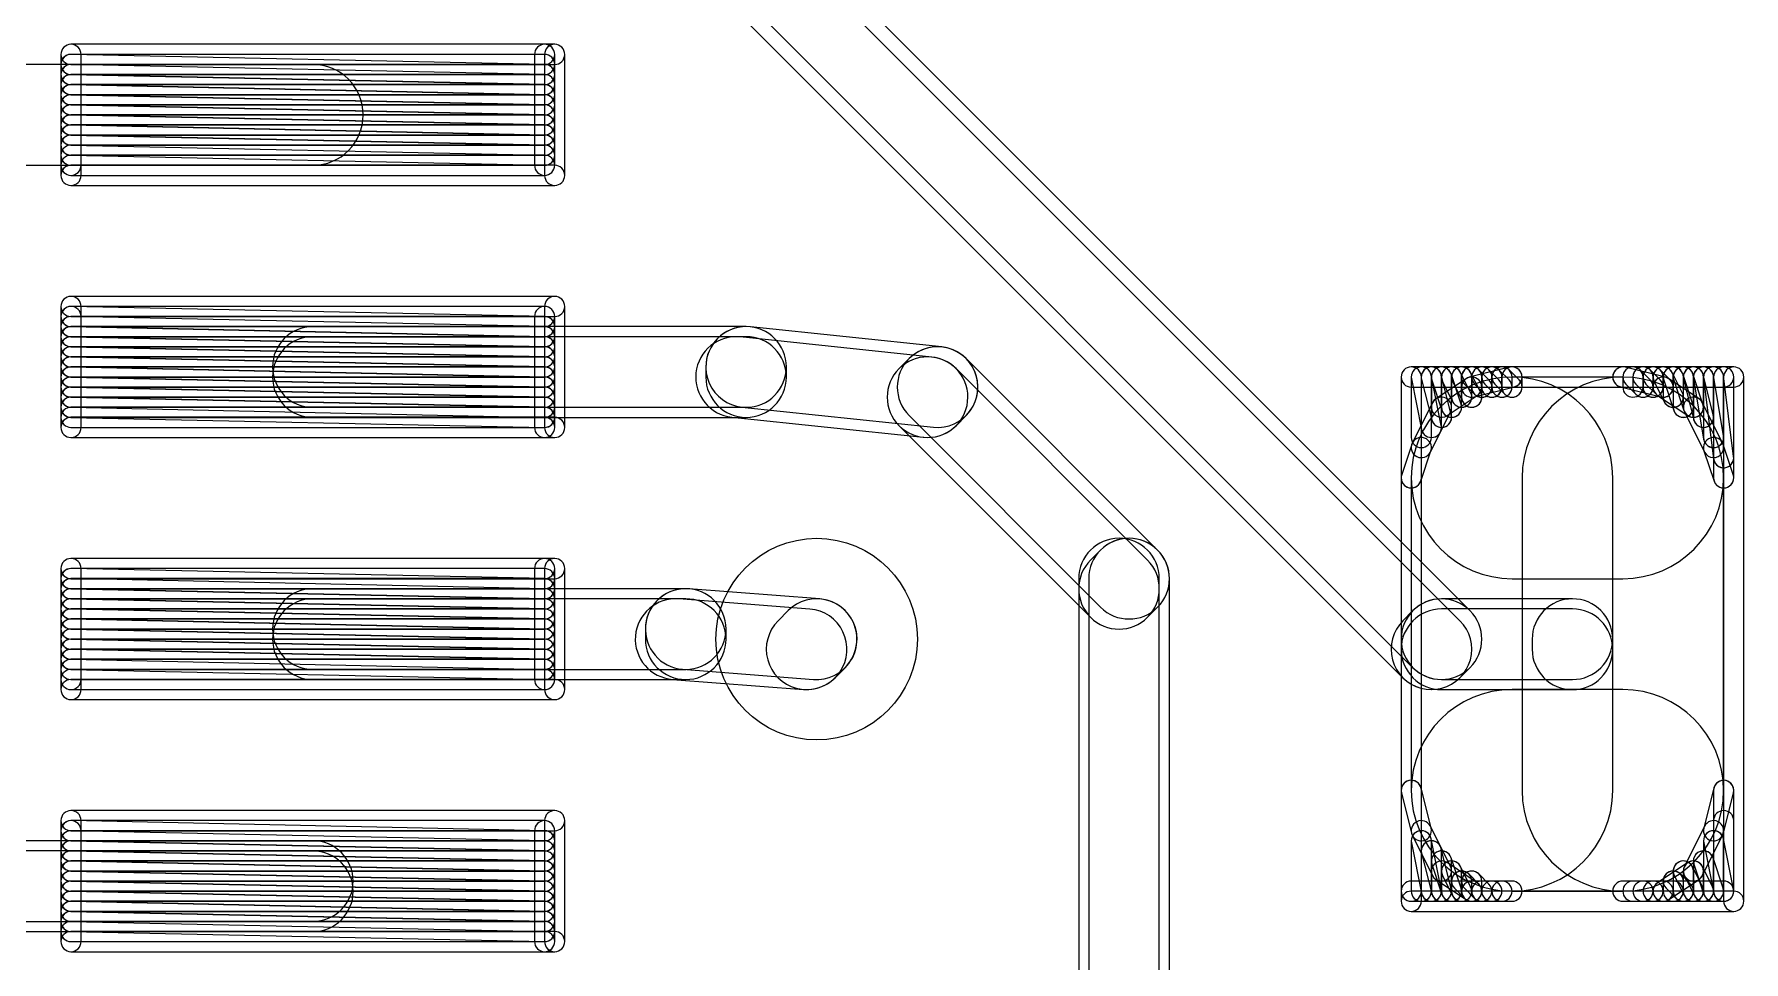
# Model space of a CAD drawing. Extents: x 2.7 to 76.1, y 3.1 to 47.6.
# Drawn here: x 13.598 to 17.907, y 13.046 to 15.383 of the extents above; entities that cross this region are included whole.
import ezdxf

# ---------------------------------------------------------------- set-up
doc = ezdxf.new("R2010")
doc.units = 0

msp = doc.modelspace()

# ---------------------------------------------------------------- linework, layer by layer
for points in [[(15.29514, 15.514215), (17.04774, 13.761615, 1), (17.191455, 13.90533), (15.438855, 15.65793, 1)], [(17.216855, 13.93073), (15.464255, 15.68333, 1), (15.32054, 15.539615), (17.07314, 13.787015, 1)], [(14.8844, 15.3575), (13.6906, 15.3575, 1), (13.6906, 15.30665), (14.8844, 15.30665, 1)], [(13.665175, 15.332075), (13.665175, 15.052675, 1), (13.716025, 15.052675), (13.716025, 15.332075, 1)], [(14.9098, 15.3575), (13.6906, 15.3575, 1), (13.6906, 15.30665), (14.9098, 15.30665, 1)], [(13.665175, 15.332075), (13.665175, 15.027275, 1), (13.716025, 15.027275), (13.716025, 15.332075, 1)], [(14.909825, 15.052675), (14.909825, 15.332075, 1), (14.858975, 15.332075), (14.858975, 15.052675, 1)], [(14.935225, 15.027275), (14.935225, 15.332075, 1), (14.884375, 15.332075), (14.884375, 15.027275, 1)], [(14.3002, 15.3067), (13.1826, 15.3067, 1), (13.1826, 15.05265), (14.3002, 15.05265, 1)], [(14.88494, 15.30669), (13.69114, 15.33209, 1), (13.690055, 15.281255), (14.883855, 15.255855, 1)], [(14.88494, 15.28129), (13.69114, 15.30669, 1), (13.690055, 15.255855), (14.883855, 15.230455, 1)], [(13.6906, 15.28125), (14.8844, 15.28125, 1), (14.8844, 15.3321), (13.6906, 15.3321, 1)], [(13.6906, 15.25585), (14.8844, 15.25585, 1), (14.8844, 15.3067), (13.6906, 15.3067, 1)], [(14.88494, 15.25589), (13.69114, 15.28129, 1), (13.690055, 15.230455), (14.883855, 15.205055, 1)], [(14.88494, 15.23049), (13.69114, 15.25589, 1), (13.690055, 15.205055), (14.883855, 15.179655, 1)], [(13.6906, 15.23045), (14.8844, 15.23045, 1), (14.8844, 15.2813), (13.6906, 15.2813, 1)], [(13.6906, 15.20505), (14.8844, 15.20505, 1), (14.8844, 15.2559), (13.6906, 15.2559, 1)], [(14.8844, 15.2559), (13.6906, 15.2559, 1), (13.6906, 15.20505), (14.8844, 15.20505, 1)], [(13.6906, 15.20505), (14.8844, 15.20505, 1), (14.8844, 15.2559), (13.6906, 15.2559, 1)], [(14.88494, 15.20509), (13.69114, 15.23049, 1), (13.690055, 15.179655), (14.883855, 15.154255, 1)], [(13.6906, 15.17965), (14.8844, 15.17965, 1), (14.8844, 15.2305), (13.6906, 15.2305, 1)], [(14.88494, 15.17969), (13.69114, 15.20509, 1), (13.690055, 15.154255), (14.883855, 15.128855, 1)], [(14.88494, 15.15429), (13.69114, 15.17969, 1), (13.690055, 15.128855), (14.883855, 15.103455, 1)], [(13.6906, 15.15425), (14.8844, 15.15425, 1), (14.8844, 15.2051), (13.6906, 15.2051, 1)], [(13.6906, 15.12885), (14.8844, 15.12885, 1), (14.8844, 15.1797), (13.6906, 15.1797, 1)], [(14.88494, 15.12889), (13.69114, 15.15429, 1), (13.690055, 15.103455), (14.883855, 15.078055, 1)], [(14.88494, 15.10349), (13.69114, 15.12889, 1), (13.690055, 15.078055), (14.883855, 15.052655, 1)], [(13.6906, 15.10345), (14.8844, 15.10345, 1), (14.8844, 15.1543), (13.6906, 15.1543, 1)], [(13.6906, 15.07805), (14.8844, 15.07805, 1), (14.8844, 15.1289), (13.6906, 15.1289, 1)], [(13.6906, 15.05265), (14.8844, 15.05265, 1), (14.8844, 15.1035), (13.6906, 15.1035, 1)], [(13.6906, 15.02725), (14.8844, 15.02725, 1), (14.8844, 15.0781), (13.6906, 15.0781, 1)], [(13.6906, 15.00185), (14.9098, 15.00185, 1), (14.9098, 15.0527), (13.6906, 15.0527, 1)], [(14.88494, 14.67169), (13.69114, 14.69709, 1), (13.690055, 14.646255), (14.883855, 14.620855, 1)], [(14.9098, 14.7225), (13.6906, 14.7225, 1), (13.6906, 14.67165), (14.9098, 14.67165, 1)], [(13.665175, 14.697075), (13.665175, 14.392275, 1), (13.716025, 14.392275), (13.716025, 14.697075, 1)], [(13.6906, 14.64625), (14.8844, 14.64625, 1), (14.8844, 14.6971), (13.6906, 14.6971, 1)], [(14.8844, 14.6971), (13.6906, 14.6971, 1), (13.6906, 14.64625), (14.8844, 14.64625, 1)], [(13.665175, 14.671675), (13.665175, 14.392275, 1), (13.716025, 14.392275), (13.716025, 14.671675, 1)], [(14.909825, 14.392275), (14.909825, 14.671675, 1), (14.858975, 14.671675), (14.858975, 14.392275, 1)], [(14.935225, 14.392275), (14.935225, 14.697075, 1), (14.884375, 14.697075), (14.884375, 14.392275, 1)], [(14.88494, 14.64629), (13.69114, 14.67169, 1), (13.690055, 14.620855), (14.883855, 14.595455, 1)], [(13.6906, 14.62085), (14.8844, 14.62085, 1), (14.8844, 14.6717), (13.6906, 14.6717, 1)], [(14.88494, 14.62089), (13.69114, 14.64629, 1), (13.690055, 14.595455), (14.883855, 14.570055, 1)], [(14.88494, 14.59549), (13.69114, 14.62089, 1), (13.690055, 14.570055), (14.883855, 14.544655, 1)], [(13.6906, 14.59545), (14.8844, 14.59545, 1), (14.8844, 14.6463), (13.6906, 14.6463, 1)], [(13.6906, 14.57005), (14.8844, 14.57005, 1), (14.8844, 14.6209), (13.6906, 14.6209, 1)], [(15.3924, 14.6463), (14.3002, 14.6463, 1), (14.3002, 14.44305), (15.3924, 14.44305, 1)], [(14.3002, 14.41765), (15.3924, 14.41765, 1), (15.3924, 14.6209), (14.3002, 14.6209, 1)], [(15.35636, 14.418205), (15.83896, 14.367405, 1), (15.860235, 14.56954), (15.377635, 14.62034, 1)], [(15.885635, 14.59494), (15.403035, 14.64574, 1), (15.38176, 14.443605), (15.86436, 14.392805, 1)], [(15.494025, 14.519275), (15.494025, 14.544675, 1), (15.290775, 14.544675), (15.290775, 14.519275, 1)], [(14.88494, 14.57009), (13.69114, 14.59549, 1), (13.690055, 14.544655), (14.883855, 14.519255, 1)], [(14.88494, 14.54469), (13.69114, 14.57009, 1), (13.690055, 14.519255), (14.883855, 14.493855, 1)], [(13.6906, 14.54465), (14.8844, 14.54465, 1), (14.8844, 14.5955), (13.6906, 14.5955, 1)], [(13.6906, 14.51925), (14.8844, 14.51925, 1), (14.8844, 14.5701), (13.6906, 14.5701, 1)], [(15.921455, 14.396615), (15.946855, 14.422015, 1), (15.80314, 14.56573), (15.77774, 14.54033, 1)], [(15.77774, 14.396615), (16.26034, 13.914015, 1), (16.404055, 14.05773), (15.921455, 14.54033, 1)], [(16.429455, 14.08313), (15.946855, 14.56573, 1), (15.80314, 14.422015), (16.28574, 13.939415, 1)], [(14.88494, 14.51929), (13.69114, 14.54469, 1), (13.690055, 14.493855), (14.883855, 14.468455, 1)], [(13.6906, 14.49385), (14.8844, 14.49385, 1), (14.8844, 14.5447), (13.6906, 14.5447, 1)], [(17.3228, 14.5447), (17.0688, 14.5447, 1), (17.0688, 14.49385), (17.3228, 14.49385, 1)], [(17.043375, 14.519275), (17.043375, 14.265275, 1), (17.094225, 14.265275), (17.094225, 14.519275, 1)], [(17.8816, 14.5447), (17.0688, 14.5447, 1), (17.0688, 14.49385), (17.8816, 14.49385, 1)], [(17.043375, 14.519275), (17.043375, 13.198475, 1), (17.094225, 13.198475), (17.094225, 14.519275, 1)], [(17.069265, 14.514285), (17.094665, 14.387285, 1), (17.14453, 14.39726), (17.11913, 14.52426, 1)], [(17.119625, 14.366875), (17.119625, 14.519275, 1), (17.068775, 14.519275), (17.068775, 14.366875, 1)], [(17.09493, 14.513105), (17.12033, 14.411505, 1), (17.169665, 14.42384), (17.144265, 14.52544, 1)], [(17.145025, 14.392275), (17.145025, 14.519275, 1), (17.094175, 14.519275), (17.094175, 14.392275, 1)], [(17.120875, 14.51123), (17.146275, 14.43503, 1), (17.19452, 14.451115), (17.16912, 14.527315, 1)], [(17.170425, 14.417675), (17.170425, 14.519275, 1), (17.119575, 14.519275), (17.119575, 14.417675, 1)], [(17.147655, 14.5079), (17.173055, 14.4571, 1), (17.21854, 14.479845), (17.19314, 14.530645, 1)], [(17.195825, 14.443075), (17.195825, 14.519275, 1), (17.144975, 14.519275), (17.144975, 14.443075, 1)], [(17.173055, 14.5079), (17.198455, 14.4571, 1), (17.24394, 14.479845), (17.21854, 14.530645, 1)], [(17.221225, 14.468475), (17.221225, 14.519275, 1), (17.170375, 14.519275), (17.170375, 14.468475, 1)], [(17.227365, 14.469205), (17.328965, 14.494605, 1), (17.31663, 14.54394), (17.21503, 14.51854, 1)], [(17.20322, 14.501295), (17.22862, 14.475895, 1), (17.264575, 14.51185), (17.239175, 14.53725, 1)], [(17.246625, 14.468475), (17.246625, 14.519275, 1), (17.195775, 14.519275), (17.195775, 14.468475, 1)], [(17.22862, 14.501295), (17.25402, 14.475895, 1), (17.289975, 14.51185), (17.264575, 14.53725, 1)], [(17.272025, 14.493875), (17.272025, 14.519275, 1), (17.221175, 14.519275), (17.221175, 14.493875, 1)], [(17.25402, 14.501295), (17.27942, 14.475895, 1), (17.315375, 14.51185), (17.289975, 14.53725, 1)], [(17.297425, 14.493875), (17.297425, 14.519275, 1), (17.246575, 14.519275), (17.246575, 14.493875, 1)], [(17.27942, 14.501295), (17.30482, 14.475895, 1), (17.340775, 14.51185), (17.315375, 14.53725, 1)], [(17.322825, 14.493875), (17.322825, 14.519275, 1), (17.271975, 14.519275), (17.271975, 14.493875, 1)], [(17.348225, 14.493875), (17.348225, 14.519275, 1), (17.297375, 14.519275), (17.297375, 14.493875, 1)], [(17.59603, 14.494605), (17.69763, 14.469205, 1), (17.709965, 14.51854), (17.608365, 14.54394, 1)], [(17.8562, 14.5447), (17.6022, 14.5447, 1), (17.6022, 14.49385), (17.8562, 14.49385, 1)], [(17.60962, 14.501295), (17.63502, 14.475895, 1), (17.670975, 14.51185), (17.645575, 14.53725, 1)], [(17.653025, 14.493875), (17.653025, 14.519275, 1), (17.602175, 14.519275), (17.602175, 14.493875, 1)], [(17.63502, 14.501295), (17.66042, 14.475895, 1), (17.696375, 14.51185), (17.670975, 14.53725, 1)], [(17.678425, 14.493875), (17.678425, 14.519275, 1), (17.627575, 14.519275), (17.627575, 14.493875, 1)], [(17.66042, 14.501295), (17.68582, 14.475895, 1), (17.721775, 14.51185), (17.696375, 14.53725, 1)], [(17.703825, 14.493875), (17.703825, 14.519275, 1), (17.652975, 14.519275), (17.652975, 14.493875, 1)], [(17.681055, 14.5079), (17.706455, 14.4571, 1), (17.75194, 14.479845), (17.72654, 14.530645, 1)], [(17.729225, 14.493875), (17.729225, 14.519275, 1), (17.678375, 14.519275), (17.678375, 14.493875, 1)], [(17.705075, 14.51123), (17.730475, 14.43503, 1), (17.77872, 14.451115), (17.75332, 14.527315, 1)], [(17.754625, 14.468475), (17.754625, 14.519275, 1), (17.703775, 14.519275), (17.703775, 14.468475, 1)], [(17.730475, 14.51123), (17.755875, 14.43503, 1), (17.80412, 14.451115), (17.77872, 14.527315, 1)], [(17.780025, 14.443075), (17.780025, 14.519275, 1), (17.729175, 14.519275), (17.729175, 14.443075, 1)], [(17.75533, 14.513105), (17.78073, 14.411505, 1), (17.830065, 14.42384), (17.804665, 14.52544, 1)], [(17.805425, 14.443075), (17.805425, 14.519275, 1), (17.754575, 14.519275), (17.754575, 14.443075, 1)], [(17.78032, 14.515095), (17.80572, 14.362695, 1), (17.855875, 14.37105), (17.830475, 14.52345, 1)], [(17.830825, 14.417675), (17.830825, 14.519275, 1), (17.779975, 14.519275), (17.779975, 14.417675, 1)], [(17.80557, 14.51612), (17.83097, 14.31292, 1), (17.881425, 14.319225), (17.856025, 14.522425, 1)], [(17.856225, 14.366875), (17.856225, 14.519275, 1), (17.805375, 14.519275), (17.805375, 14.366875, 1)], [(17.881625, 14.316075), (17.881625, 14.519275, 1), (17.830775, 14.519275), (17.830775, 14.316075, 1)], [(17.881625, 14.265275), (17.881625, 14.519275, 1), (17.830775, 14.519275), (17.830775, 14.265275, 1)], [(17.907025, 13.198475), (17.907025, 14.519275, 1), (17.856175, 14.519275), (17.856175, 13.198475, 1)], [(14.88494, 14.49389), (13.69114, 14.51929, 1), (13.690055, 14.468455), (14.883855, 14.443055, 1)], [(14.88494, 14.46849), (13.69114, 14.49389, 1), (13.690055, 14.443055), (14.883855, 14.417655, 1)], [(13.6906, 14.46845), (14.8844, 14.46845, 1), (14.8844, 14.5193), (13.6906, 14.5193, 1)], [(13.6906, 14.44305), (14.8844, 14.44305, 1), (14.8844, 14.4939), (13.6906, 14.4939, 1)], [(17.6022, 14.5193), (17.3228, 14.5193, 1), (17.3228, 14.01125), (17.6022, 14.01125, 1)], [(17.068775, 14.265275), (17.068775, 13.477875, 1), (17.576825, 13.477875), (17.576825, 14.265275, 1)], [(17.1591, 14.42192), (17.2353, 14.47272, 1), (17.207095, 14.515025), (17.130895, 14.464225, 1)], [(17.856225, 13.477875), (17.856225, 14.265275, 1), (17.348175, 14.265275), (17.348175, 13.477875, 1)], [(17.689695, 14.47272), (17.765895, 14.42192, 1), (17.7941, 14.464225), (17.7179, 14.515025, 1)], [(14.88494, 14.44309), (13.69114, 14.46849, 1), (13.690055, 14.417655), (14.883855, 14.392255, 1)], [(13.6906, 14.41765), (14.8844, 14.41765, 1), (14.8844, 14.4685), (13.6906, 14.4685, 1)], [(13.6906, 14.39225), (14.8844, 14.39225, 1), (14.8844, 14.4431), (13.6906, 14.4431, 1)], [(17.11694, 14.3301), (17.16774, 14.4317, 1), (17.122255, 14.454445), (17.071455, 14.352845, 1)], [(17.757255, 14.4317), (17.808055, 14.3301, 1), (17.85354, 14.352845), (17.80274, 14.454445, 1)], [(13.6906, 14.36685), (14.8844, 14.36685, 1), (14.8844, 14.4177), (13.6906, 14.4177, 1)], [(13.6906, 14.36685), (14.9098, 14.36685, 1), (14.9098, 14.4177), (13.6906, 14.4177, 1)], [(17.09292, 14.25723), (17.11832, 14.33343, 1), (17.070075, 14.349515), (17.044675, 14.273315, 1)], [(17.806675, 14.33343), (17.832075, 14.25723, 1), (17.88032, 14.273315), (17.85492, 14.349515, 1)], [(16.230575, 14.011275), (16.230575, 11.801475, 1), (16.433825, 11.801475), (16.433825, 14.011275, 1)], [(16.404055, 13.914015), (16.429455, 13.939415, 1), (16.28574, 14.08313), (16.26034, 14.05773, 1)], [(16.459225, 11.801475), (16.459225, 14.011275, 1), (16.255975, 14.011275), (16.255975, 11.801475, 1)], [(14.8844, 14.0621), (13.6906, 14.0621, 1), (13.6906, 14.01125), (14.8844, 14.01125, 1)], [(13.665175, 14.036675), (13.665175, 13.757275, 1), (13.716025, 13.757275), (13.716025, 14.036675, 1)], [(14.9098, 14.0621), (13.6906, 14.0621, 1), (13.6906, 14.01125), (14.9098, 14.01125, 1)], [(13.665175, 14.036675), (13.665175, 13.731875, 1), (13.716025, 13.731875), (13.716025, 14.036675, 1)], [(14.909825, 13.757275), (14.909825, 14.036675, 1), (14.858975, 14.036675), (14.858975, 13.757275, 1)], [(14.935225, 13.731875), (14.935225, 14.036675, 1), (14.884375, 14.036675), (14.884375, 13.731875, 1)], [(14.88494, 14.01129), (13.69114, 14.03669, 1), (13.690055, 13.985855), (14.883855, 13.960455, 1)], [(14.88494, 13.98589), (13.69114, 14.01129, 1), (13.690055, 13.960455), (14.883855, 13.935055, 1)], [(13.6906, 13.98585), (14.8844, 13.98585, 1), (14.8844, 14.0367), (13.6906, 14.0367, 1)], [(13.6906, 13.96045), (14.8844, 13.96045, 1), (14.8844, 14.0113), (13.6906, 14.0113, 1)], [(14.88494, 13.96049), (13.69114, 13.98589, 1), (13.690055, 13.935055), (14.883855, 13.909655, 1)], [(13.6906, 13.93505), (14.8844, 13.93505, 1), (14.8844, 13.9859), (13.6906, 13.9859, 1)], [(15.24, 13.9859), (14.3002, 13.9859, 1), (14.3002, 13.78265), (15.24, 13.78265, 1)], [(15.57799, 13.9602), (15.24779, 13.9856, 1), (15.232205, 13.782945), (15.562405, 13.757545, 1)], [(15.341625, 13.858875), (15.341625, 13.884275, 1), (15.138375, 13.884275), (15.138375, 13.858875, 1)], [(14.88494, 13.93509), (13.69114, 13.96049, 1), (13.690055, 13.909655), (14.883855, 13.884255, 1)], [(14.88494, 13.90969), (13.69114, 13.93509, 1), (13.690055, 13.884255), (14.883855, 13.858855, 1)], [(13.6906, 13.90965), (14.8844, 13.90965, 1), (14.8844, 13.9605), (13.6906, 13.9605, 1)], [(13.6906, 13.88425), (14.8844, 13.88425, 1), (14.8844, 13.9351), (13.6906, 13.9351, 1)], [(14.3002, 13.75725), (15.24, 13.75725, 1), (15.24, 13.9605), (14.3002, 13.9605, 1)], [(15.206805, 13.757545), (15.537005, 13.732145, 1), (15.55259, 13.9348), (15.22239, 13.9602, 1)], [(15.616655, 13.761615), (15.642055, 13.787015, 1), (15.49834, 13.93073), (15.47294, 13.90533, 1)], [(17.191455, 13.761615), (17.216855, 13.787015, 1), (17.07314, 13.93073), (17.04774, 13.90533, 1)], [(17.4752, 13.9605), (17.145, 13.9605, 1), (17.145, 13.75725), (17.4752, 13.75725, 1)], [(17.145, 13.73185), (17.4752, 13.73185, 1), (17.4752, 13.9351), (17.145, 13.9351, 1)], [(17.576825, 13.833475), (17.576825, 13.858875, 1), (17.373575, 13.858875), (17.373575, 13.833475, 1)], [(14.88494, 13.88429), (13.69114, 13.90969, 1), (13.690055, 13.858855), (14.883855, 13.833455, 1)], [(14.88494, 13.85889), (13.69114, 13.88429, 1), (13.690055, 13.833455), (14.883855, 13.808055, 1)], [(13.6906, 13.85885), (14.8844, 13.85885, 1), (14.8844, 13.9097), (13.6906, 13.9097, 1)], [(13.6906, 13.83345), (14.8844, 13.83345, 1), (14.8844, 13.8843), (13.6906, 13.8843, 1)], [(14.8844, 13.8843), (13.6906, 13.8843, 1), (13.6906, 13.83345), (14.8844, 13.83345, 1)], [(13.6906, 13.83345), (14.8844, 13.83345, 1), (14.8844, 13.8843), (13.6906, 13.8843, 1)], [(14.88494, 13.83349), (13.69114, 13.85889, 1), (13.690055, 13.808055), (14.883855, 13.782655, 1)], [(14.88494, 13.80809), (13.69114, 13.83349, 1), (13.690055, 13.782655), (14.883855, 13.757255, 1)], [(13.6906, 13.80805), (14.8844, 13.80805, 1), (14.8844, 13.8589), (13.6906, 13.8589, 1)], [(13.6906, 13.78265), (14.8844, 13.78265, 1), (14.8844, 13.8335), (13.6906, 13.8335, 1)], [(13.6906, 13.75725), (14.8844, 13.75725, 1), (14.8844, 13.8081), (13.6906, 13.8081, 1)], [(13.6906, 13.73185), (14.8844, 13.73185, 1), (14.8844, 13.7827), (13.6906, 13.7827, 1)], [(13.6906, 13.70645), (14.9098, 13.70645, 1), (14.9098, 13.7573), (13.6906, 13.7573, 1)], [(17.3228, 13.22385), (17.6022, 13.22385, 1), (17.6022, 13.7319), (17.3228, 13.7319, 1)], [(17.118865, 13.38244), (17.093465, 13.48404, 1), (17.04413, 13.471705), (17.06953, 13.370105, 1)], [(17.043375, 13.477875), (17.043375, 13.223875, 1), (17.094225, 13.223875), (17.094225, 13.477875, 1)], [(17.83153, 13.48404), (17.80613, 13.38244, 1), (17.855465, 13.370105), (17.880865, 13.471705, 1)], [(17.881625, 13.223875), (17.881625, 13.477875, 1), (17.830775, 13.477875), (17.830775, 13.223875, 1)], [(14.88494, 13.37629), (13.69114, 13.40169, 1), (13.690055, 13.350855), (14.883855, 13.325455, 1)], [(14.9098, 13.4271), (13.6906, 13.4271, 1), (13.6906, 13.37625), (14.9098, 13.37625, 1)], [(13.665175, 13.401675), (13.665175, 13.096875, 1), (13.716025, 13.096875), (13.716025, 13.401675, 1)], [(13.6906, 13.35085), (14.8844, 13.35085, 1), (14.8844, 13.4017), (13.6906, 13.4017, 1)], [(14.8844, 13.4017), (13.6906, 13.4017, 1), (13.6906, 13.35085), (14.8844, 13.35085, 1)], [(13.665175, 13.376275), (13.665175, 13.096875, 1), (13.716025, 13.096875), (13.716025, 13.376275, 1)], [(14.909825, 13.096875), (14.909825, 13.376275, 1), (14.858975, 13.376275), (14.858975, 13.096875, 1)], [(14.935225, 13.096875), (14.935225, 13.401675, 1), (14.884375, 13.401675), (14.884375, 13.096875, 1)], [(17.16774, 13.286045), (17.11694, 13.387645, 1), (17.071455, 13.3649), (17.122255, 13.2633, 1)], [(17.808055, 13.387645), (17.757255, 13.286045, 1), (17.80274, 13.2633), (17.85354, 13.3649, 1)], [(17.881625, 13.223875), (17.881625, 13.401675, 1), (17.830775, 13.401675), (17.830775, 13.223875, 1)], [(14.88494, 13.35089), (13.69114, 13.37629, 1), (13.690055, 13.325455), (14.883855, 13.300055, 1)], [(13.6906, 13.32545), (14.8844, 13.32545, 1), (14.8844, 13.3763), (13.6906, 13.3763, 1)], [(17.069265, 13.345885), (17.094665, 13.218885, 1), (17.14453, 13.22886), (17.11913, 13.35586, 1)], [(17.119625, 13.223875), (17.119625, 13.350875, 1), (17.068775, 13.350875), (17.068775, 13.223875, 1)], [(17.805865, 13.345885), (17.831265, 13.218885, 1), (17.88113, 13.22886), (17.85573, 13.35586, 1)], [(17.856225, 13.223875), (17.856225, 13.350875, 1), (17.805375, 13.350875), (17.805375, 13.223875, 1)], [(14.3002, 13.3509), (13.335, 13.3509, 1), (13.335, 13.14765), (14.3002, 13.14765, 1)], [(13.335, 13.12225), (14.3002, 13.12225, 1), (14.3002, 13.3255), (13.335, 13.3255, 1)], [(14.88494, 13.32549), (13.69114, 13.35089, 1), (13.690055, 13.300055), (14.883855, 13.274655, 1)], [(14.88494, 13.30009), (13.69114, 13.32549, 1), (13.690055, 13.274655), (14.883855, 13.249255, 1)], [(13.6906, 13.30005), (14.8844, 13.30005, 1), (14.8844, 13.3509), (13.6906, 13.3509, 1)], [(13.6906, 13.27465), (14.8844, 13.27465, 1), (14.8844, 13.3255), (13.6906, 13.3255, 1)], [(17.09493, 13.319305), (17.12033, 13.217705, 1), (17.169665, 13.23004), (17.144265, 13.33164, 1)], [(17.145025, 13.223875), (17.145025, 13.325475, 1), (17.094175, 13.325475), (17.094175, 13.223875, 1)], [(17.120875, 13.29203), (17.146275, 13.21583, 1), (17.19452, 13.231915), (17.16912, 13.308115, 1)], [(17.170425, 13.223875), (17.170425, 13.300075, 1), (17.119575, 13.300075), (17.119575, 13.223875, 1)], [(17.781275, 13.29203), (17.806675, 13.21583, 1), (17.85492, 13.231915), (17.82952, 13.308115, 1)], [(17.830825, 13.223875), (17.830825, 13.300075, 1), (17.779975, 13.300075), (17.779975, 13.223875, 1)], [(14.88494, 13.27469), (13.69114, 13.30009, 1), (13.690055, 13.249255), (14.883855, 13.223855, 1)], [(14.88494, 13.24929), (13.69114, 13.27469, 1), (13.690055, 13.223855), (14.883855, 13.198455, 1)], [(13.6906, 13.24925), (14.8844, 13.24925, 1), (14.8844, 13.3001), (13.6906, 13.3001, 1)], [(13.6906, 13.22385), (14.8844, 13.22385, 1), (14.8844, 13.2747), (13.6906, 13.2747, 1)], [(17.2353, 13.245025), (17.1591, 13.295825, 1), (17.130895, 13.25352), (17.207095, 13.20272, 1)], [(17.147655, 13.2633), (17.173055, 13.2125, 1), (17.21854, 13.235245), (17.19314, 13.286045, 1)], [(17.195825, 13.223875), (17.195825, 13.274675, 1), (17.144975, 13.274675), (17.144975, 13.223875, 1)], [(17.17782, 13.231295), (17.20322, 13.205895, 1), (17.239175, 13.24185), (17.213775, 13.26725, 1)], [(17.221225, 13.223875), (17.221225, 13.249275, 1), (17.170375, 13.249275), (17.170375, 13.223875, 1)], [(17.20322, 13.231295), (17.22862, 13.205895, 1), (17.264575, 13.24185), (17.239175, 13.26725, 1)], [(17.246625, 13.223875), (17.246625, 13.249275, 1), (17.195775, 13.249275), (17.195775, 13.223875, 1)], [(17.765895, 13.295825), (17.689695, 13.245025, 1), (17.7179, 13.20272), (17.7941, 13.25352, 1)], [(17.71122, 13.231295), (17.73662, 13.205895, 1), (17.772575, 13.24185), (17.747175, 13.26725, 1)], [(17.754625, 13.223875), (17.754625, 13.249275, 1), (17.703775, 13.249275), (17.703775, 13.223875, 1)], [(17.731855, 13.2633), (17.757255, 13.2125, 1), (17.80274, 13.235245), (17.77734, 13.286045, 1)], [(17.780025, 13.223875), (17.780025, 13.274675, 1), (17.729175, 13.274675), (17.729175, 13.223875, 1)], [(17.757255, 13.2633), (17.782655, 13.2125, 1), (17.82814, 13.235245), (17.80274, 13.286045, 1)], [(17.805425, 13.223875), (17.805425, 13.274675, 1), (17.754575, 13.274675), (17.754575, 13.223875, 1)], [(14.88494, 13.22389), (13.69114, 13.24929, 1), (13.690055, 13.198455), (14.883855, 13.173055, 1)], [(13.6906, 13.19845), (14.8844, 13.19845, 1), (14.8844, 13.2493), (13.6906, 13.2493, 1)], [(17.0688, 13.19845), (17.3228, 13.19845, 1), (17.3228, 13.2493), (17.0688, 13.2493, 1)], [(17.3228, 13.2493), (17.2212, 13.2493, 1), (17.2212, 13.19845), (17.3228, 13.19845, 1)], [(17.2466, 13.19845), (17.272, 13.19845, 1), (17.272, 13.2493), (17.2466, 13.2493, 1)], [(17.272, 13.19845), (17.2974, 13.19845, 1), (17.2974, 13.2493), (17.272, 13.2493, 1)], [(17.2974, 13.19845), (17.3228, 13.19845, 1), (17.3228, 13.2493), (17.2974, 13.2493, 1)], [(17.7038, 13.2493), (17.6022, 13.2493, 1), (17.6022, 13.19845), (17.7038, 13.19845, 1)], [(17.6022, 13.19845), (17.8562, 13.19845, 1), (17.8562, 13.2493), (17.6022, 13.2493, 1)], [(17.6276, 13.19845), (17.653, 13.19845, 1), (17.653, 13.2493), (17.6276, 13.2493, 1)], [(17.653, 13.19845), (17.6784, 13.19845, 1), (17.6784, 13.2493), (17.653, 13.2493, 1)], [(17.6784, 13.19845), (17.7038, 13.19845, 1), (17.7038, 13.2493), (17.6784, 13.2493, 1)], [(17.7038, 13.19845), (17.7292, 13.19845, 1), (17.7292, 13.2493), (17.7038, 13.2493, 1)], [(14.88494, 13.19849), (13.69114, 13.22389, 1), (13.690055, 13.173055), (14.883855, 13.147655, 1)], [(14.88494, 13.17309), (13.69114, 13.19849, 1), (13.690055, 13.147655), (14.883855, 13.122255, 1)], [(13.6906, 13.17305), (14.8844, 13.17305, 1), (14.8844, 13.2239), (13.6906, 13.2239, 1)], [(13.6906, 13.14765), (14.8844, 13.14765, 1), (14.8844, 13.1985), (13.6906, 13.1985, 1)], [(17.0688, 13.17305), (17.8816, 13.17305, 1), (17.8816, 13.2239), (17.0688, 13.2239, 1)], [(14.88494, 13.14769), (13.69114, 13.17309, 1), (13.690055, 13.122255), (14.883855, 13.096855, 1)], [(13.6906, 13.12225), (14.8844, 13.12225, 1), (14.8844, 13.1731), (13.6906, 13.1731, 1)], [(13.6906, 13.09685), (14.8844, 13.09685, 1), (14.8844, 13.1477), (13.6906, 13.1477, 1)], [(13.6906, 13.07145), (14.8844, 13.07145, 1), (14.8844, 13.1223), (13.6906, 13.1223, 1)], [(13.6906, 13.07145), (14.9098, 13.07145, 1), (14.9098, 13.1223), (13.6906, 13.1223, 1)]]:
    msp.add_lwpolyline(points, format="xyb", close=True)
msp.add_circle((15.5702, 13.858875), 0.254)

doc.saveas('drawing.dxf')
